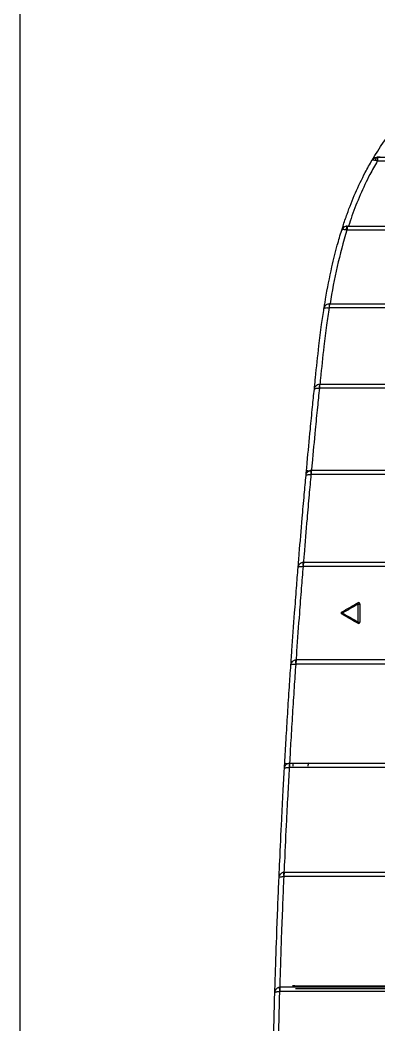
# Model space of a CAD drawing. Header units: millimetres. Extents: x 0 to 400063, y 963 to 238763.
# Drawn here: x 87216.6 to 87279, y 112688.1 to 112863.1 of the extents above; entities that cross this region are included whole.
import ezdxf

# ---------------------------------------------------------------- set-up
doc = ezdxf.new("R2010")
doc.units = ezdxf.units.MM
doc.header["$LTSCALE"] = 40
doc.layers.get('Defpoints').update_dxf_attribs({"color": 249})
doc.layers.add('3TI-CE-LIGHT', color=6, linetype='Continuous')
doc.layers.add('3TI-CE-LTEXT', color=7, linetype='Continuous')

# ---------------------------------------------------------------- blocks, each defined once
blk = doc.blocks.new('*U152')
at = {"color": 8}
for p, q in [((1113.51, 91.5), (1113.51, 91.5)), ((1112.14, 75.5), (1112.15, 75.5)), ((1100.76, 21), (1100.76, 21))]:
    blk.add_line(p, q, dxfattribs=at)
for centre, radius, start, end in [((1114.97, 165.31), 0.5, 358.2397, 0), ((1104.01, 101.95), 0.25, 60, 180), ((1104.01, 98.81), 0.25, 180, 300)]:
    blk.add_arc(centre, radius, start, end, dxfattribs=at)
at = {"color": 8, "extrusion": (0, 0, -1)}
blk.add_arc((-1106.73, 100.38), 0.25, 120, 240, dxfattribs=at)
at = {"color": 8}
for centre, major_axis, ratio, start_param, end_param in [((1117.56, 166.3), (0, -0.8), 0.192414, 0, 1.56303), ((1117.59, 166.3), (-0.127, 0.79), 0.18902, 3.140748, 4.674174), ((1114.97, 165.31), (-0.5, 0.015), 0.003269, 1.745497, 3.141044), ((1116.84, 146.3), (0, -0.8), 0.1863, 0, 1.559168), ((1116.86, 146.3), (-0.111, 0.792), 0.18309, 3.140852, 4.674944), ((1115.89, 127.3), (0, -0.8), 0.179084, 0, 1.549822), ((1115.92, 127.3), (-0.096, 0.794), 0.175481, 3.140957, 4.670141), ((1114.77, 109.3), (0, -0.8), 0.172581, 0, 1.539295), ((1114.8, 109.3), (-0.081, 0.796), 0.16865, 3.141053, 4.663501), ((1104.01, 101.95), (-0.25, 0), 0.028867, 4.561673, 6.283185), ((1104.01, 101.95), (0.125, 0.217), 0.116341, 4.812344, 6.283185), ((1106.73, 100.38), (0.125, 0.217), 0.126416, 4.804016, 6.283185), ((1106.73, 100.38), (-0.125, 0.217), 0.142468, 3.141593, 4.649076), ((1104.01, 98.81), (0.25, 0), 0.003943, 1.420068, 3.141593), ((1104.01, 98.81), (-0.125, 0.217), 0.132331, 3.141593, 4.640625), ((1113.51, 92.3), (0, -0.8), 0.165536, 0, 1.525516), ((1113.53, 92.3), (-0.067, 0.797), 0.161273, 3.141146, 4.653318), ((1112.15, 76.3), (0, -0.8), 0.154906, 0, 1.508803), ((1112.16, 76.3), (-0.052, 0.798), 0.150698, 3.141251, 4.640541), ((1110.7, 61.3), (0, -0.8), 0.139682, 0, 1.489865), ((1110.71, 61.3), (-0.033, 0.799), 0.136296, 3.141375, 4.62578), ((1109.01, 47.3), (0, -0.8), 0.119511, 0, 1.46681), ((1109.02, 47.3), (0, 0.8), 0.145746, 3.141593, 4.60462), ((1105.94, 33.8), (0, -0.8), 0.09375, 0, 1.435998), ((1105.97, 33.8), (0, -0.8), 0.265872, 0, 1.386436), ((1100.68, 21.8), (0, -0.8), 0.065781, 0, 1.396113), ((1100.76, 21.8), (0, 0.8), 0.414276, 3.141593, 4.358439)]:
    blk.add_ellipse(centre, major_axis=major_axis, ratio=ratio, start_param=start_param, end_param=end_param, dxfattribs=at)
for points, knots in [([(1117.75, 166.3), (1117.85, 169.59), (1117.93, 172.87), (1118.09, 179.38), (1118.15, 182.6), (1118.2, 185.82)], [0, 0, 0, 0, 0.505489, 0.505489, 1, 1, 1, 1]), ([(1119.01, 186), (1118.95, 182.72), (1118.89, 179.43), (1118.74, 172.92), (1118.66, 169.7), (1118.56, 166.47)], [0, 0, 0, 0, 0.504534, 0.504534, 1, 1, 1, 1]), ([(1009.26, 166.3), (1027.43, 166.29), (1045.58, 166.29), (1072.72, 166.29), (1081.76, 166.29), (1099.79, 166.29), (1108.79, 166.29), (1117.72, 166.29)], [0, 0, 0, 0, 0.5, 0.5, 0.75, 0.75, 1, 1, 1, 1]), ([(1118.56, 166.47), (1118.56, 166.47), (1118.56, 166.47), (1118.56, 166.39), (1118.55, 166.31), (1118.51, 166.17), (1118.48, 166.1), (1118.39, 165.93), (1118.31, 165.83), (1118.15, 165.69), (1118.08, 165.64), (1117.91, 165.56), (1117.82, 165.53), (1117.72, 165.51)], [0, 0, 0, 0, 0.004657, 0.004657, 0.171178, 0.171178, 0.329678, 0.329678, 0.602664, 0.602664, 0.791782, 0.791782, 1, 1, 1, 1]), ([(1118.56, 166.47), (1118.56, 166.47), (1118.56, 166.47), (1118.56, 166.45), (1118.55, 166.44), (1118.52, 166.41), (1118.49, 166.4), (1118.4, 166.36), (1118.33, 166.35), (1118.17, 166.32), (1118.1, 166.31), (1117.94, 166.3), (1117.84, 166.3), (1117.75, 166.3)], [0, 0, 0, 0, 0.004657, 0.004657, 0.171177, 0.171177, 0.329676, 0.329676, 0.60266, 0.60266, 0.791779, 0.791779, 1, 1, 1, 1]), ([(1117.56, 165.5), (1111.86, 165.5), (1106.12, 165.5), (1094.65, 165.5), (1088.9, 165.5), (1071.63, 165.5), (1060.1, 165.5), (1048.54, 165.5)], [0, 0, 0, 0, 0.25, 0.25, 0.5, 0.5, 1, 1, 1, 1]), ([(1061.46, 165.81), (1070.42, 165.81), (1079.36, 165.81), (1097.21, 165.81), (1106.11, 165.81), (1114.97, 165.81)], [0, 0, 0, 0, 0.5, 0.5, 1, 1, 1, 1]), ([(1115.05, 165.3), (1106.18, 165.3), (1097.27, 165.3), (1079.39, 165.3), (1070.43, 165.3), (1061.46, 165.3)], [0, 0, 0, 0, 0.5, 0.5, 1, 1, 1, 1]), ([(1117.01, 146.29), (1117.08, 147.8), (1117.14, 149.32), (1117.27, 152.53), (1117.34, 154.24), (1117.49, 158.5), (1117.58, 161.06), (1117.68, 164.24), (1117.7, 164.87), (1117.72, 165.5), (1117.72, 165.5), (1117.72, 165.5)], [0, 0, 0, 0, 0.235766, 0.235766, 0.501866, 0.501866, 0.901174, 0.901174, 0.999997, 0.999997, 1, 1, 1, 1]), ([(1118.53, 165.5), (1118.53, 165.5), (1118.53, 165.5), (1118.51, 164.83), (1118.49, 164.16), (1118.39, 160.96), (1118.3, 158.41), (1118.15, 154.17), (1118.08, 152.47), (1117.96, 149.34), (1117.9, 147.9), (1117.83, 146.46)], [0, 0, 0, 0, 0.000003, 0.000003, 0.105523, 0.105523, 0.506415, 0.506415, 0.773572, 0.773572, 1, 1, 1, 1]), ([(1116.84, 145.5), (1105.44, 145.5), (1093.93, 145.5), (1070.88, 145.5), (1059.33, 145.5), (1047.77, 145.5)], [0, 0, 0, 0, 0.5, 0.5, 1, 1, 1, 1]), ([(1047.81, 146.29), (1059.39, 146.29), (1070.96, 146.29), (1094.04, 146.29), (1105.57, 146.29), (1116.99, 146.29)], [0, 0, 0, 0, 0.5, 0.5, 1, 1, 1, 1]), ([(1116.06, 127.28), (1116.14, 128.72), (1116.22, 130.15), (1116.38, 133.2), (1116.47, 134.83), (1116.67, 138.88), (1116.78, 141.31), (1116.92, 144.33), (1116.94, 144.91), (1116.97, 145.5), (1116.97, 145.5), (1116.97, 145.5)], [0, 0, 0, 0, 0.235564, 0.235564, 0.502554, 0.502554, 0.903218, 0.903218, 0.999997, 0.999997, 1, 1, 1, 1]), ([(1117.79, 145.5), (1117.79, 145.5), (1117.79, 145.5), (1117.76, 144.87), (1117.73, 144.25), (1117.6, 141.21), (1117.48, 138.79), (1117.28, 134.75), (1117.2, 133.14), (1117.04, 130.16), (1116.97, 128.8), (1116.89, 127.44)], [0, 0, 0, 0, 0.000003, 0.000003, 0.104408, 0.104408, 0.506463, 0.506463, 0.77438, 0.77438, 1, 1, 1, 1]), ([(1117.83, 146.46), (1117.83, 146.46), (1117.83, 146.45), (1117.83, 146.37), (1117.82, 146.3), (1117.77, 146.15), (1117.75, 146.08), (1117.65, 145.91), (1117.57, 145.81), (1117.41, 145.67), (1117.33, 145.63), (1117.16, 145.55), (1117.07, 145.52), (1116.98, 145.51)], [0, 0, 0, 0, 0.004636, 0.004636, 0.174161, 0.174161, 0.335167, 0.335167, 0.60541, 0.60541, 0.793318, 0.793318, 1, 1, 1, 1]), ([(1117.83, 146.46), (1117.83, 146.46), (1117.83, 146.46), (1117.83, 146.44), (1117.82, 146.42), (1117.79, 146.4), (1117.76, 146.38), (1117.67, 146.35), (1117.59, 146.33), (1117.44, 146.31), (1117.36, 146.3), (1117.2, 146.29), (1117.11, 146.29), (1117.01, 146.29)], [0, 0, 0, 0, 0.004636, 0.004636, 0.174157, 0.174157, 0.335163, 0.335163, 0.60541, 0.60541, 0.79332, 0.79332, 1, 1, 1, 1]), ([(1115.89, 126.5), (1104.47, 126.5), (1092.96, 126.5), (1069.9, 126.5), (1058.34, 126.5), (1046.77, 126.5)], [0, 0, 0, 0, 0.5, 0.5, 1, 1, 1, 1]), ([(1046.82, 127.29), (1058.4, 127.29), (1069.98, 127.28), (1093.07, 127.28), (1104.6, 127.28), (1116.04, 127.28)], [0, 0, 0, 0, 0.5, 0.5, 1, 1, 1, 1]), ([(1114.93, 109.28), (1115.03, 110.63), (1115.12, 111.98), (1115.31, 114.87), (1115.4, 116.41), (1115.6, 119.5), (1115.69, 121.04), (1115.86, 123.89), (1115.93, 125.2), (1116.01, 126.51)], [0, 0, 0, 0, 0.234873, 0.234873, 0.503118, 0.503118, 0.771519, 0.771519, 1, 1, 1, 1]), ([(1116.83, 126.5), (1116.83, 126.5), (1116.83, 126.5), (1116.76, 125.15), (1116.68, 123.81), (1116.51, 120.93), (1116.42, 119.4), (1116.23, 116.33), (1116.13, 114.8), (1115.94, 111.99), (1115.86, 110.71), (1115.77, 109.43)], [0, 0, 0, 0, 0.000004, 0.000004, 0.237138, 0.237138, 0.506455, 0.506455, 0.775615, 0.775615, 1, 1, 1, 1]), ([(1116.89, 127.44), (1116.89, 127.44), (1116.89, 127.44), (1116.89, 127.36), (1116.87, 127.28), (1116.83, 127.13), (1116.8, 127.06), (1116.7, 126.89), (1116.61, 126.79), (1116.45, 126.66), (1116.37, 126.62), (1116.2, 126.54), (1116.11, 126.52), (1116.01, 126.51)], [0, 0, 0, 0, 0.004615, 0.004615, 0.177182, 0.177182, 0.340693, 0.340693, 0.607806, 0.607806, 0.794758, 0.794758, 1, 1, 1, 1]), ([(1116.89, 127.44), (1116.89, 127.44), (1116.89, 127.44), (1116.89, 127.43), (1116.88, 127.41), (1116.84, 127.38), (1116.81, 127.37), (1116.72, 127.34), (1116.64, 127.32), (1116.49, 127.3), (1116.41, 127.29), (1116.25, 127.28), (1116.16, 127.28), (1116.06, 127.28)], [0, 0, 0, 0, 0.004615, 0.004615, 0.177178, 0.177178, 0.340689, 0.340689, 0.607806, 0.607806, 0.79476, 0.79476, 1, 1, 1, 1]), ([(1116.89, 127.44), (1116.88, 127.26), (1116.87, 127.08), (1116.85, 126.76), (1116.84, 126.63), (1116.83, 126.5), (1116.83, 126.5), (1116.83, 126.5)], [0, 0, 0, 0, 0.584735, 0.584735, 0.999937, 0.999937, 1, 1, 1, 1]), ([(1045.64, 109.28), (1057.23, 109.28), (1068.81, 109.28), (1091.92, 109.27), (1103.45, 109.27), (1114.91, 109.27)], [0, 0, 0, 0, 0.5, 0.5, 1, 1, 1, 1]), ([(1115.77, 109.43), (1115.77, 109.43), (1115.77, 109.43), (1115.77, 109.34), (1115.75, 109.26), (1115.7, 109.11), (1115.67, 109.04), (1115.56, 108.87), (1115.48, 108.78), (1115.31, 108.65), (1115.24, 108.61), (1115.07, 108.54), (1114.97, 108.52), (1114.88, 108.51)], [0, 0, 0, 0, 0.004597, 0.004597, 0.179597, 0.179597, 0.345088, 0.345088, 0.609538, 0.609538, 0.795853, 0.795853, 1, 1, 1, 1]), ([(1115.77, 109.43), (1115.77, 109.43), (1115.77, 109.43), (1115.77, 109.41), (1115.76, 109.4), (1115.72, 109.37), (1115.69, 109.35), (1115.6, 109.32), (1115.52, 109.3), (1115.36, 109.29), (1115.29, 109.28), (1115.12, 109.27), (1115.03, 109.27), (1114.93, 109.28)], [0, 0, 0, 0, 0.004597, 0.004597, 0.179593, 0.179593, 0.345083, 0.345083, 0.60954, 0.60954, 0.795855, 0.795855, 1, 1, 1, 1]), ([(1114.77, 108.5), (1103.33, 108.5), (1091.8, 108.5), (1068.72, 108.5), (1057.16, 108.5), (1045.58, 108.5)], [0, 0, 0, 0, 0.5, 0.5, 1, 1, 1, 1]), ([(1113.66, 92.26), (1113.76, 93.53), (1113.86, 94.8), (1114.07, 97.53), (1114.19, 98.99), (1114.46, 102.65), (1114.61, 104.85), (1114.8, 107.52), (1114.83, 108.01), (1114.87, 108.5), (1114.87, 108.5), (1114.87, 108.5)], [0, 0, 0, 0, 0.233824, 0.233824, 0.504066, 0.504066, 0.909668, 0.909668, 0.999996, 0.999996, 1, 1, 1, 1]), ([(1115.7, 108.5), (1115.7, 108.5), (1115.7, 108.5), (1115.67, 107.97), (1115.63, 107.43), (1115.44, 104.72), (1115.28, 102.54), (1115.01, 98.91), (1114.9, 97.46), (1114.7, 94.81), (1114.61, 93.61), (1114.51, 92.42)], [0, 0, 0, 0, 0.000004, 0.000004, 0.099857, 0.099857, 0.50649, 0.50649, 0.77742, 0.77742, 1, 1, 1, 1]), ([(1103.76, 98.81), (1103.76, 99.34), (1103.76, 99.86), (1103.76, 100.9), (1103.76, 101.43), (1103.76, 101.95)], [0, 0, 0, 0, 0.501159, 0.501159, 1, 1, 1, 1]), ([(1104.05, 101.95), (1104.05, 101.43), (1104.05, 100.91), (1104.05, 99.86), (1104.05, 99.34), (1104.05, 98.81)], [0, 0, 0, 0, 0.498841, 0.498841, 1, 1, 1, 1]), ([(1106.77, 100.38), (1106.31, 100.65), (1105.85, 100.92), (1104.94, 101.44), (1104.5, 101.7), (1104.05, 101.95)], [0, 0, 0, 0, 0.508649, 0.508649, 1, 1, 1, 1]), ([(1104.14, 102.16), (1104.58, 101.91), (1105.03, 101.65), (1105.93, 101.13), (1106.39, 100.86), (1106.85, 100.6)], [0, 0, 0, 0, 0.491351, 0.491351, 1, 1, 1, 1]), ([(1104.05, 98.81), (1104.51, 99.08), (1104.98, 99.35), (1105.88, 99.87), (1106.32, 100.13), (1106.77, 100.38)], [0, 0, 0, 0, 0.511793, 0.511793, 1, 1, 1, 1]), ([(1106.85, 100.16), (1106.41, 99.91), (1105.97, 99.65), (1105.06, 99.13), (1104.6, 98.86), (1104.14, 98.6)], [0, 0, 0, 0, 0.488204, 0.488204, 1, 1, 1, 1]), ([(1113.51, 91.5), (1108.7, 91.5), (1103.88, 91.5), (1092.49, 91.5), (1085.92, 91.5), (1073.42, 91.5), (1067.49, 91.5), (1055.79, 91.5), (1050.02, 91.5), (1044.24, 91.5)], [0, 0, 0, 0, 0.20974, 0.20974, 0.494552, 0.494552, 0.750903, 0.750903, 1, 1, 1, 1]), ([(1113.51, 91.5), (1102.19, 91.5), (1079.14, 91.5), (1055.99, 91.5), (1044.24, 91.5)], [0, 0, 0, 0, 0.493298, 1, 1, 1, 1]), ([(1044.31, 92.26), (1050.09, 92.26), (1055.86, 92.26), (1067.57, 92.26), (1073.51, 92.26), (1086.02, 92.26), (1092.6, 92.26), (1104, 92.26), (1108.83, 92.26), (1113.65, 92.26)], [0, 0, 0, 0, 0.249054, 0.249054, 0.505367, 0.505367, 0.790188, 0.790188, 1, 1, 1, 1]), ([(1112.28, 76.25), (1112.39, 77.43), (1112.5, 78.61), (1112.72, 81.18), (1112.84, 82.57), (1113.14, 86.03), (1113.31, 88.11), (1113.52, 90.62), (1113.55, 91.06), (1113.59, 91.5), (1113.59, 91.5), (1113.59, 91.5)], [0, 0, 0, 0, 0.232545, 0.232545, 0.504897, 0.504897, 0.913704, 0.913704, 0.999996, 0.999996, 1, 1, 1, 1]), ([(1114.43, 91.5), (1114.43, 91.5), (1114.43, 91.5), (1114.39, 91.01), (1114.35, 90.53), (1114.15, 87.99), (1113.97, 85.92), (1113.68, 82.49), (1113.56, 81.11), (1113.34, 78.63), (1113.24, 77.52), (1113.14, 76.41)], [0, 0, 0, 0, 0.000004, 0.000004, 0.096735, 0.096735, 0.506429, 0.506429, 0.779373, 0.779373, 1, 1, 1, 1]), ([(1114.51, 92.42), (1114.51, 92.42), (1114.51, 92.42), (1114.5, 92.33), (1114.48, 92.25), (1114.43, 92.1), (1114.4, 92.03), (1114.29, 91.86), (1114.21, 91.77), (1114.04, 91.64), (1113.96, 91.6), (1113.79, 91.53), (1113.69, 91.51), (1113.6, 91.5)], [0, 0, 0, 0, 0.004579, 0.004579, 0.181841, 0.181841, 0.349149, 0.349149, 0.610898, 0.610898, 0.796793, 0.796793, 1, 1, 1, 1]), ([(1114.51, 92.42), (1114.51, 92.42), (1114.51, 92.42), (1114.51, 92.4), (1114.5, 92.38), (1114.45, 92.35), (1114.42, 92.34), (1114.33, 92.3), (1114.25, 92.29), (1114.09, 92.27), (1114.02, 92.26), (1113.85, 92.26), (1113.76, 92.26), (1113.66, 92.26)], [0, 0, 0, 0, 0.004579, 0.004579, 0.181838, 0.181838, 0.349144, 0.349144, 0.6109, 0.6109, 0.796796, 0.796796, 1, 1, 1, 1]), ([(1112.14, 75.5), (1100.8, 75.5), (1077.71, 75.5), (1054.54, 75.5), (1042.79, 75.5)], [0, 0, 0, 0, 0.493391, 1, 1, 1, 1]), ([(1110.82, 61.24), (1110.93, 62.33), (1111.04, 63.43), (1111.28, 65.84), (1111.41, 67.14), (1111.72, 70.41), (1111.91, 72.38), (1112.12, 74.72), (1112.16, 75.11), (1112.2, 75.5), (1112.2, 75.5), (1112.2, 75.5)], [0, 0, 0, 0, 0.231179, 0.231179, 0.505815, 0.505815, 0.918087, 0.918087, 0.999996, 0.999996, 1, 1, 1, 1]), ([(1113.05, 75.5), (1113.05, 75.5), (1113.05, 75.5), (1113.01, 75.06), (1112.97, 74.63), (1112.75, 72.25), (1112.57, 70.31), (1112.26, 67.07), (1112.13, 65.77), (1111.9, 63.45), (1111.8, 62.43), (1111.69, 61.4)], [0, 0, 0, 0, 0.000004, 0.000004, 0.093122, 0.093122, 0.506225, 0.506225, 0.781415, 0.781415, 1, 1, 1, 1]), ([(1113.14, 76.41), (1113.14, 76.41), (1113.14, 76.41), (1113.14, 76.38), (1113.14, 76.37), (1113.12, 76.28), (1113.11, 76.22), (1113.06, 76.08), (1113.02, 76.01), (1112.91, 75.84), (1112.82, 75.75), (1112.65, 75.63), (1112.57, 75.59), (1112.4, 75.53), (1112.31, 75.51), (1112.21, 75.5)], [0, 0, 0, 0, 0.004555, 0.004555, 0.044275, 0.044275, 0.184893, 0.184893, 0.355049, 0.355049, 0.61302, 0.61302, 0.79821, 0.79821, 1, 1, 1, 1]), ([(1113.14, 76.41), (1113.14, 76.41), (1113.14, 76.41), (1113.14, 76.4), (1113.14, 76.4), (1113.13, 76.38), (1113.12, 76.37), (1113.08, 76.34), (1113.05, 76.32), (1112.95, 76.29), (1112.87, 76.27), (1112.71, 76.25), (1112.64, 76.25), (1112.47, 76.24), (1112.38, 76.25), (1112.28, 76.25)], [0, 0, 0, 0, 0.004554, 0.004554, 0.044272, 0.044272, 0.184889, 0.184889, 0.355045, 0.355045, 0.613023, 0.613023, 0.798214, 0.798214, 1, 1, 1, 1]), ([(1111.68, 61.35), (1111.65, 61.07), (1111.63, 60.78), (1111.56, 60.14), (1111.53, 59.77), (1111.3, 57.56), (1111.1, 55.7), (1110.74, 52.62), (1110.59, 51.38), (1110.29, 49.21), (1110.15, 48.28), (1110.01, 47.35)], [0, 0, 0, 0, 0.060502, 0.060502, 0.138457, 0.138457, 0.534383, 0.534383, 0.798681, 0.798681, 1, 1, 1, 1]), ([(1111.69, 61.4), (1111.69, 61.4), (1111.69, 61.4), (1111.69, 61.37), (1111.69, 61.34), (1111.67, 61.25), (1111.65, 61.19), (1111.6, 61.06), (1111.56, 60.99), (1111.45, 60.82), (1111.36, 60.74), (1111.19, 60.62), (1111.11, 60.58), (1110.93, 60.52), (1110.84, 60.5), (1110.74, 60.5)], [0, 0, 0, 0, 0.004516, 0.004516, 0.060277, 0.060277, 0.189772, 0.189772, 0.363924, 0.363924, 0.616606, 0.616606, 0.800469, 0.800469, 1, 1, 1, 1]), ([(1111.69, 61.4), (1111.69, 61.4), (1111.69, 61.4), (1111.69, 61.39), (1111.69, 61.38), (1111.68, 61.36), (1111.67, 61.35), (1111.63, 61.32), (1111.6, 61.3), (1111.49, 61.27), (1111.41, 61.25), (1111.25, 61.23), (1111.18, 61.23), (1111.01, 61.23), (1110.91, 61.23), (1110.82, 61.24)], [0, 0, 0, 0, 0.004516, 0.004516, 0.060274, 0.060274, 0.189768, 0.189768, 0.363921, 0.363921, 0.61661, 0.61661, 0.800474, 0.800474, 1, 1, 1, 1]), ([(1109.11, 47.22), (1109.27, 48.22), (1109.41, 49.22), (1109.72, 51.46), (1109.88, 52.7), (1110.24, 55.81), (1110.44, 57.68), (1110.66, 59.87), (1110.69, 60.18), (1110.73, 60.5), (1110.73, 60.5), (1110.73, 60.5)], [0, 0, 0, 0, 0.227114, 0.227114, 0.507581, 0.507581, 0.928515, 0.928515, 0.999968, 0.999968, 1, 1, 1, 1]), ([(1110.01, 47.35), (1110, 47.34), (1110, 47.34), (1110, 47.32), (1110, 47.3), (1109.98, 47.22), (1109.96, 47.16), (1109.9, 47.03), (1109.86, 46.96), (1109.74, 46.8), (1109.65, 46.71), (1109.47, 46.6), (1109.39, 46.57), (1109.21, 46.51), (1109.11, 46.5), (1109.02, 46.5)], [0, 0, 0, 0, 0.00456, 0.00456, 0.045326, 0.045326, 0.183125, 0.183125, 0.351772, 0.351772, 0.609152, 0.609152, 0.796616, 0.796616, 1, 1, 1, 1]), ([(1110.01, 47.35), (1110.01, 47.35), (1110.01, 47.34), (1110, 47.34), (1110, 47.33), (1109.99, 47.31), (1109.98, 47.3), (1109.94, 47.27), (1109.91, 47.25), (1109.81, 47.22), (1109.73, 47.21), (1109.57, 47.19), (1109.49, 47.19), (1109.32, 47.2), (1109.23, 47.2), (1109.13, 47.21)], [0, 0, 0, 0, 0.004561, 0.004561, 0.045321, 0.045321, 0.183106, 0.183106, 0.351747, 0.351747, 0.609125, 0.609125, 0.796595, 0.796595, 1, 1, 1, 1]), ([(1109.86, 46.5), (1109.86, 46.5), (1109.86, 46.5), (1109.82, 46.24), (1109.78, 45.98), (1109.42, 43.82), (1109.05, 41.93), (1108.34, 38.81), (1108.03, 37.56), (1107.45, 35.45), (1107.2, 34.57), (1106.93, 33.7)], [0, 0, 0, 0, 0.000005, 0.000005, 0.060466, 0.060466, 0.498822, 0.498822, 0.791344, 0.791344, 1, 1, 1, 1]), ([(1105.97, 33), (1106.08, 33), (1106.18, 33.02), (1106.37, 33.08), (1106.46, 33.12), (1106.64, 33.25), (1106.74, 33.35), (1106.86, 33.53), (1106.9, 33.61), (1106.92, 33.7), (1106.93, 33.7), (1106.93, 33.7)], [0, 0, 0, 0, 0.244299, 0.244299, 0.466785, 0.466785, 0.784954, 0.784954, 0.994912, 0.994912, 1, 1, 1, 1]), ([(1106.18, 33.65), (1106.28, 33.63), (1106.37, 33.62), (1106.54, 33.6), (1106.61, 33.6), (1106.76, 33.6), (1106.83, 33.62), (1106.9, 33.66), (1106.92, 33.68), (1106.93, 33.7), (1106.93, 33.7), (1106.93, 33.7)], [0, 0, 0, 0, 0.244338, 0.244338, 0.46683, 0.46683, 0.78498, 0.78498, 0.994908, 0.994908, 1, 1, 1, 1]), ([(1106.92, 33.7), (1106.88, 33.57), (1106.84, 33.44), (1106.76, 33.21), (1106.73, 33.1), (1106.7, 33), (1106.7, 33), (1106.7, 33)], [0, 0, 0, 0, 0.553326, 0.553326, 0.999919, 0.999919, 1, 1, 1, 1]), ([(1100.73, 21.66), (1101.17, 22.42), (1101.6, 23.2), (1102.62, 25.15), (1103.18, 26.34), (1104.23, 28.75), (1104.71, 29.98), (1105.35, 31.81), (1105.55, 32.4), (1105.74, 33)], [0, 0, 0, 0, 0.213946, 0.213946, 0.53186, 0.53186, 0.848701, 0.848701, 1, 1, 1, 1]), ([(1106.7, 33), (1106.7, 33), (1106.7, 33), (1106.48, 32.29), (1106.24, 31.59), (1105.56, 29.65), (1105.07, 28.42), (1104.01, 26), (1103.44, 24.81), (1102.44, 22.92), (1102.04, 22.2), (1101.63, 21.49)], [0, 0, 0, 0, 0.000005, 0.000005, 0.176011, 0.176011, 0.489497, 0.489497, 0.803985, 0.803985, 1, 1, 1, 1]), ([(1036.52, 21.57), (1045.38, 21.58), (1054.25, 21.59), (1072.95, 21.62), (1082.78, 21.63), (1095.32, 21.65), (1098.02, 21.66), (1100.73, 21.66)], [0, 0, 0, 0, 0.413984, 0.413984, 0.873443, 0.873443, 1, 1, 1, 1]), ([(1101.63, 21.49), (1101.62, 21.49), (1101.62, 21.49), (1101.57, 21.41), (1101.51, 21.33), (1101.34, 21.18), (1101.23, 21.11), (1101, 21.02), (1100.88, 21), (1100.76, 21)], [0, 0, 0, 0, 0.006203, 0.006203, 0.286153, 0.286153, 0.666961, 0.666961, 1, 1, 1, 1]), ([(1101.63, 21.49), (1101.63, 21.49), (1101.63, 21.49), (1101.61, 21.47), (1101.58, 21.45), (1101.49, 21.43), (1101.42, 21.43), (1101.26, 21.46), (1101.17, 21.49), (1101.07, 21.52)], [0, 0, 0, 0, 0.00621, 0.00621, 0.286125, 0.286125, 0.666926, 0.666926, 1, 1, 1, 1]), ([(1100.68, 21), (1097.97, 21), (1095.27, 21), (1082.73, 21), (1072.9, 21), (1054.19, 21), (1045.32, 21), (1036.44, 21)], [0, 0, 0, 0, 0.12646, 0.12646, 0.585568, 0.585568, 1, 1, 1, 1]), ([(1100.24, 21), (1100.41, 21), (1100.58, 21), (1100.74, 21), (1100.75, 21), (1100.76, 21)], [0, 0, 0, 0, 0.941032, 0.941032, 1, 1, 1, 1]), ([(1100.76, 21), (1100.76, 21), (1100.76, 21), (1100.73, 21), (1100.71, 21), (1100.68, 21)], [0, 0, 0, 0, 0.078683, 0.078683, 1, 1, 1, 1])]:
    blk.add_open_spline(points, degree=3, knots=knots, dxfattribs=at)
for points in [[(1117.72, 166.29), (1117.73, 166.29), (1117.74, 166.29), (1117.75, 166.3)], [(1118.55, 166.47), (1118.55, 166.15), (1118.54, 165.82), (1118.53, 165.5)], [(1117.72, 165.51), (1117.67, 165.5), (1117.61, 165.5), (1117.56, 165.5)], [(1116.98, 145.51), (1116.93, 145.5), (1116.88, 145.5), (1116.84, 145.5)], [(1116.99, 146.29), (1116.99, 146.29), (1117, 146.29), (1117.01, 146.29)], [(1117.83, 146.46), (1117.82, 146.14), (1117.8, 145.82), (1117.79, 145.5)], [(1112.71, 126.49), (1112.75, 126.69), (1112.79, 126.88), (1112.82, 127.07)], [(1115.36, 126.49), (1115.39, 126.67), (1115.42, 126.85), (1115.45, 127.03)], [(1116.01, 126.51), (1115.97, 126.5), (1115.93, 126.5), (1115.89, 126.5)], [(1116.04, 127.28), (1116.05, 127.28), (1116.05, 127.28), (1116.06, 127.28)], [(1116.83, 126.5), (1116.84, 126.53), (1116.65, 126.58), (1116.35, 126.61)], [(1114.88, 108.51), (1114.84, 108.5), (1114.81, 108.5), (1114.77, 108.5)], [(1114.91, 109.27), (1114.92, 109.27), (1114.93, 109.28), (1114.93, 109.28)], [(1115.77, 109.43), (1115.74, 109.12), (1115.72, 108.81), (1115.7, 108.5)], [(1113.6, 91.5), (1113.57, 91.5), (1113.54, 91.5), (1113.51, 91.5)], [(1113.65, 92.26), (1113.65, 92.26), (1113.66, 92.26), (1113.66, 92.26)], [(1114.5, 92.42), (1114.48, 92.11), (1114.45, 91.81), (1114.43, 91.5)], [(1112.15, 75.5), (1089.14, 75.5), (1065.99, 75.5), (1042.79, 75.5)], [(1042.87, 76.23), (1066.08, 76.23), (1089.25, 76.24), (1112.27, 76.25)], [(1112.21, 75.5), (1112.19, 75.5), (1112.17, 75.5), (1112.15, 75.5)], [(1113.05, 75.5), (1113.06, 75.54), (1112.68, 75.61), (1112.21, 75.66)], [(1112.27, 76.25), (1112.27, 76.25), (1112.28, 76.25), (1112.28, 76.25)], [(1113.13, 76.32), (1113.1, 76.05), (1113.08, 75.77), (1113.05, 75.5)], [(1110.7, 60.5), (1087.64, 60.5), (1064.48, 60.5), (1041.26, 60.5)], [(1041.34, 61.2), (1064.56, 61.2), (1087.75, 61.22), (1110.81, 61.24)], [(1110.74, 60.5), (1110.73, 60.5), (1110.71, 60.5), (1110.7, 60.5)], [(1110.81, 61.24), (1110.82, 61.24), (1110.82, 61.24), (1110.82, 61.24)], [(1110, 47.35), (1109.96, 47.06), (1109.91, 46.78), (1109.86, 46.5)], [(1109.01, 46.5), (1085.97, 46.5), (1062.84, 46.5), (1039.69, 46.5)], [(1039.77, 47.16), (1062.93, 47.17), (1086.06, 47.19), (1109.11, 47.22)], [(1106.01, 33.69), (1107.32, 37.86), (1108.26, 42.17), (1108.96, 46.5)], [(1109.02, 46.5), (1109.02, 46.5), (1109.01, 46.5), (1109.01, 46.5)], [(1109.11, 47.22), (1109.12, 47.22), (1109.13, 47.21), (1109.13, 47.21)], [(1038.11, 33.62), (1060.77, 33.63), (1083.41, 33.66), (1106.01, 33.69)], [(1106.01, 33.69), (1106.07, 33.68), (1106.13, 33.67), (1106.18, 33.65)], [(1105.94, 33), (1083.33, 33), (1060.69, 33), (1038.03, 33)], [(1105.97, 33), (1105.96, 33), (1105.95, 33), (1105.94, 33)], [(1106.7, 33), (1106.7, 33.01), (1106.61, 33.05), (1106.44, 33.11)], [(1101.62, 21.49), (1099.13, 17.25), (1096, 13.38), (1092.27, 10.24)], [(1100.73, 21.66), (1100.85, 21.61), (1100.97, 21.56), (1101.07, 21.52)]]:
    blk.add_open_spline(points, degree=3, dxfattribs=at)

msp = doc.modelspace()

# ---------------------------------------------------------------- linework, layer by layer
at = {"layer": '3TI-CE-LTEXT', "color": 3}
msp.add_lwpolyline([(92359.44, 112110.45), (87216.6, 112110.45), (87216.6, 119863.1), (92359.44, 119863.1), (92359.44, 112110.45), (87216.6, 112110.45)], dxfattribs=at)
at = {"layer": 'Defpoints'}
msp.add_lwpolyline([(87216.6, 124628.96), (106601.6, 124628.96), (106601.6, 112110.45), (87216.6, 112110.45)], close=True, dxfattribs=at)

# ---------------------------------------------------------------- block references
at = {"layer": '3TI-CE-LIGHT', "rotation": 180}
msp.add_blockref('*U152', (88379.48, 112860.18), dxfattribs=at)

doc.saveas('drawing.dxf')
